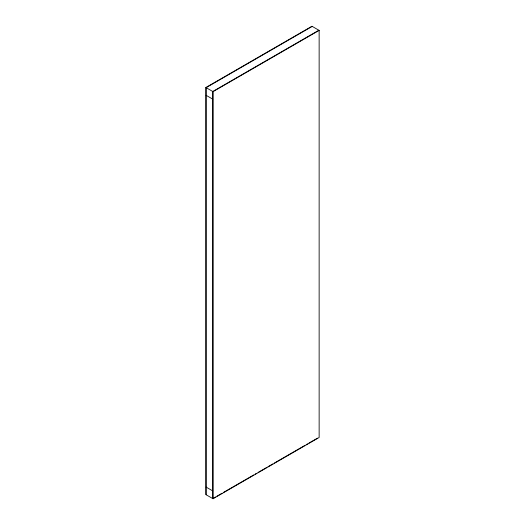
<?xml version="1.0" encoding="UTF-8"?>
<svg xmlns="http://www.w3.org/2000/svg" width="525" height="525" viewBox="0 0 525 525"><rect width="100%" height="100%" fill="white"/><g stroke="black" fill="none" stroke-linecap="round" stroke-linejoin="round"><path stroke-width="0.79" d="M205.859 87.504L311.955 26.25L319.141 30.398L319.141 437.496L213.045 498.75L205.859 494.602L205.859 87.504L213.045 91.652L319.141 30.398M312.231 26.408L206.135 87.662L206.135 494.76M318.865 30.24L212.769 91.494L212.769 498.592M213.472 498.179L215.598 496.958M217.009 496.138L221.963 493.283M223.374 492.463L253.792 474.908M255.202 474.088L256.62 473.274M258.037 472.454L266.523 467.552M267.94 466.738L272.888 463.877M274.306 463.063L304.717 445.502M306.134 444.688L307.545 443.868M308.963 443.054L317.448 438.152M206.135 95.32L212.769 99.153M206.135 487.108L212.769 490.934M213.045 91.652L213.045 498.75"/></g></svg>
